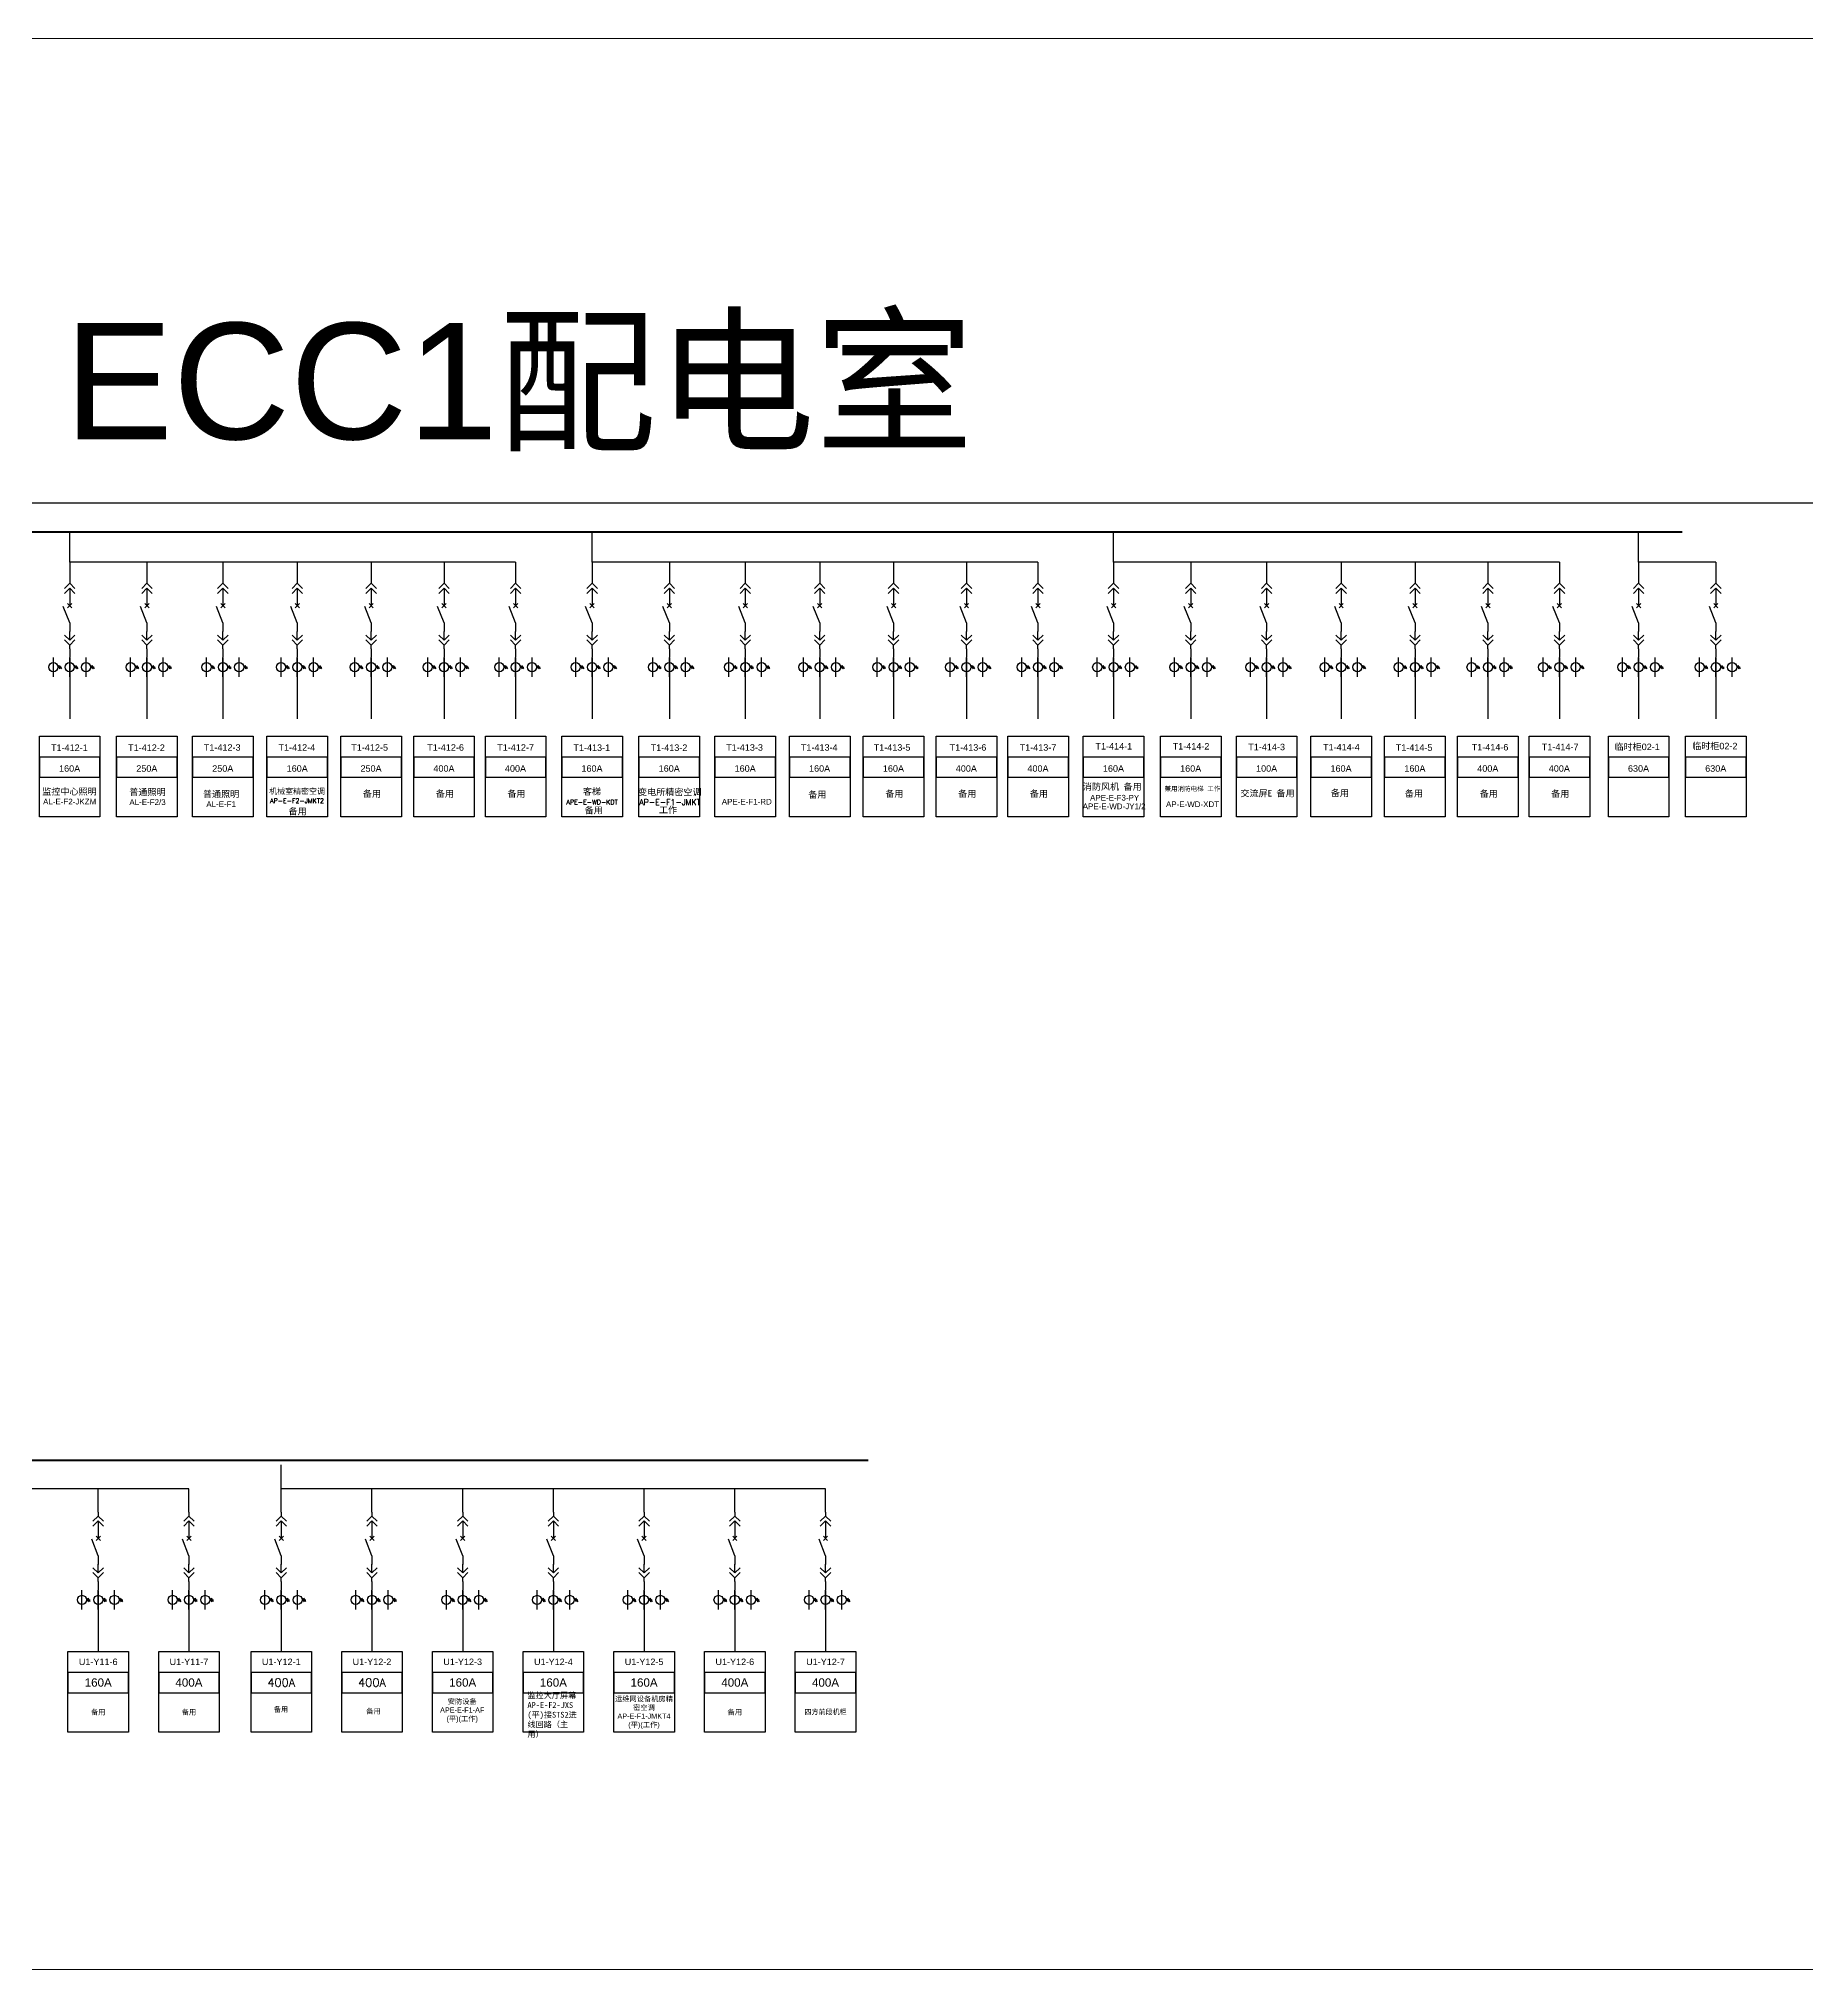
# Model space of a CAD drawing. Header units: millimetres. Extents: x -3460 to -460, y 6070 to 9130.
# Drawn here: x -1862.9 to -1710.9, y 8706.8 to 8872.8 of the extents above; entities that cross this region are included whole.
import ezdxf
from ezdxf.enums import TextEntityAlignment as Align

# ---------------------------------------------------------------- set-up
doc = ezdxf.new("R2010")
doc.units = ezdxf.units.MM
doc.header["$LTSCALE"] = 1000
doc.header["$MEASUREMENT"] = 0
doc.styles.add('_txtstyle_0.45_0_0', font='txt.shx', dxfattribs={"height": 0.4455, "bigfont": 'hztxt.shx'})
doc.styles.add('_txtstyle_0.49_0_0', font='txt.shx', dxfattribs={"height": 0.49005, "bigfont": 'hztxt.shx'})
doc.styles.add('_txtstyle_0.56_0_0', font='simsun.ttc', dxfattribs={"height": 0.556875})
doc.styles.add('_txtstyle_0.71_0_0', font='txt.shx', dxfattribs={"height": 0.7128, "bigfont": 'hztxt.shx'})
doc.styles.get("Standard").update_dxf_attribs({"font": 'arial.ttf'})

# ---------------------------------------------------------------- blocks, each defined once
blk = doc.blocks.new('DYDQAA05')
at = {"color": 0}
blk.add_lwpolyline([(0, 0), (0, -7)], dxfattribs=at)
blk = doc.blocks.new('DYDQAA03')
at = {"color": 0}
for points in [[(0, 0), (0, -1.5)], [(-2.12, -3.62), (0, -1.5)], [(-2.12, -5.62), (0, -3.5)], [(2.12, -3.62), (0, -1.5)], [(2.12, -5.62), (0, -3.5)], [(0, -3.5), (0, -7)]]:
    blk.add_lwpolyline(points, dxfattribs=at)
blk = doc.blocks.new('DYDQAA09')
at = {"color": 0}
blk.add_lwpolyline([(0, 0), (0, -3.5)], dxfattribs=at)
blk.add_lwpolyline([(0, 0), (0, -3.5)], dxfattribs=at)
blk.add_lwpolyline([(0, 0), (0, -3.5)], dxfattribs=at)
blk.add_lwpolyline([(0, 0), (0, -3.5)], dxfattribs=at)
blk.add_lwpolyline([(0, 0), (0, -3.5)], dxfattribs=at)
blk.add_lwpolyline([(0, 0), (0, -3.5)], dxfattribs=at)
blk.add_lwpolyline([(0, 0), (0, -3.5)], dxfattribs=at)
blk.add_lwpolyline([(0, 0), (0, -3.5)], dxfattribs=at)
blk.add_lwpolyline([(0, 0), (0, -3.5)], dxfattribs=at)
blk = doc.blocks.new('DYDQ0201')
at = {"color": 0}
for points in [[(0.86, -0.86), (-0.86, 0.86)], [(-0.86, -0.86), (0.86, 0.86)], [(0, -7), (-2.61, -0.37)]]:
    blk.add_lwpolyline(points, dxfattribs=at)
blk = doc.blocks.new('DYDQAA04')
at = {"color": 0}
for points in [[(0, -3.5), (0, 0)], [(-2.12, -1.38), (0, -3.5)], [(-2.12, -3.38), (0, -5.5)], [(2.12, -1.38), (0, -3.5)], [(2.12, -3.38), (0, -5.5)], [(0, -7), (0, -5.5)]]:
    blk.add_lwpolyline(points, dxfattribs=at)
blk = doc.blocks.new('A$C03DD39B5')
for p, q in [((417, 475), (283, 392)), ((417, 422), (283, 339)), ((350, 333), (350, 467))]:
    blk.add_line(p, q)
blk.add_lwpolyline([(700, 167), (0, 167)])
blk.add_circle((350, 167), 167)

msp = doc.modelspace()

# ---------------------------------------------------------------- linework, layer by layer
at = {"color": 6, "lineweight": 30, "ltscale": 0.005884}
msp.add_line((-1917.74, 8832.91, -4888.34), (-1514.43, 8832.91, -4888.34), dxfattribs=at)
for p, q in [((-1860.22, 8827.79, -6933.23), (-1860.22, 8830.37, -5549.95)), ((-1815.3, 8827.79, -6933.23), (-1815.3, 8830.37, -5549.95)), ((-1770.46, 8827.79, -6933.23), (-1770.46, 8830.37, -5549.95)), ((-1725.31, 8827.79, -7089.6), (-1725.31, 8830.37, -5706.32)), ((-1821.88, 8827.79, -6933.23), (-1860.22, 8827.79, -6933.23)), ((-1776.96, 8827.79, -6933.23), (-1815.3, 8827.79, -6933.23)), ((-1732.12, 8827.79, -6933.23), (-1770.46, 8827.79, -6933.23)), ((-1718.67, 8827.79, -7089.6), (-1725.31, 8827.79, -7089.6)), ((-1860.22, 8819.55, -4732.01), (-1860.22, 8817.91, -4732.01)), ((-1853.58, 8819.55, -4732.01), (-1853.58, 8817.91, -4732.01)), ((-1847.05, 8819.55, -4732.01), (-1847.05, 8817.91, -4732.01)), ((-1840.65, 8819.55, -4732.01), (-1840.65, 8817.91, -4732.01)), ((-1834.3, 8819.55, -4732.01), (-1834.3, 8817.91, -4732.01)), ((-1828.03, 8819.55, -4732.01), (-1828.03, 8817.91, -4732.01)), ((-1821.88, 8819.55, -4732.01), (-1821.88, 8817.91, -4732.01)), ((-1815.3, 8819.55, -4732.01), (-1815.3, 8817.91, -4732.01)), ((-1808.66, 8819.55, -4732.01), (-1808.66, 8817.91, -4732.01)), ((-1802.13, 8819.55, -4732.01), (-1802.13, 8817.91, -4732.01)), ((-1795.73, 8819.55, -4732.01), (-1795.73, 8817.91, -4732.01)), ((-1789.38, 8819.55, -4732.01), (-1789.38, 8817.91, -4732.01)), ((-1783.11, 8819.55, -4732.01), (-1783.11, 8817.91, -4732.01)), ((-1776.96, 8819.55, -4732.01), (-1776.96, 8817.91, -4732.01)), ((-1770.46, 8819.55, -4732.01), (-1770.46, 8817.91, -4732.01)), ((-1763.83, 8819.55, -4732.01), (-1763.83, 8817.91, -4732.01)), ((-1757.3, 8819.55, -4732.01), (-1757.3, 8817.91, -4732.01)), ((-1750.89, 8819.55, -4732.01), (-1750.89, 8817.91, -4732.01)), ((-1744.54, 8819.55, -4732.01), (-1744.54, 8817.91, -4732.01)), ((-1738.27, 8819.55, -4732.01), (-1738.27, 8817.91, -4732.01)), ((-1732.12, 8819.55, -4732.01), (-1732.12, 8817.91, -4732.01)), ((-1725.31, 8819.55, -4888.38), (-1725.31, 8817.91, -4888.38)), ((-1718.67, 8819.55, -4888.38), (-1718.67, 8817.91, -4888.38)), ((-1860.22, 8817.91, -4732.01), (-1860.22, 8814.34, -4732.01)), ((-1853.58, 8817.91, -4732.01), (-1853.58, 8814.34, -4732.01)), ((-1847.05, 8817.91, -4732.01), (-1847.05, 8814.34, -4732.01)), ((-1840.65, 8817.91, -4732.01), (-1840.65, 8814.34, -4732.01)), ((-1834.3, 8817.91, -4732.01), (-1834.3, 8814.34, -4732.01)), ((-1828.03, 8817.91, -4732.01), (-1828.03, 8814.34, -4732.01)), ((-1821.88, 8817.91, -4732.01), (-1821.88, 8814.34, -4732.01)), ((-1815.3, 8817.91, -4732.01), (-1815.3, 8814.34, -4732.01)), ((-1808.66, 8817.91, -4732.01), (-1808.66, 8814.34, -4732.01)), ((-1802.13, 8817.91, -4732.01), (-1802.13, 8814.34, -4732.01)), ((-1795.73, 8817.91, -4732.01), (-1795.73, 8814.34, -4732.01)), ((-1789.38, 8817.91, -4732.01), (-1789.38, 8814.34, -4732.01)), ((-1783.11, 8817.91, -4732.01), (-1783.11, 8814.34, -4732.01)), ((-1776.96, 8817.91, -4732.01), (-1776.96, 8814.34, -4732.01)), ((-1770.46, 8817.91, -4732.01), (-1770.46, 8814.34, -4732.01)), ((-1763.83, 8817.91, -4732.01), (-1763.83, 8814.34, -4732.01)), ((-1757.3, 8817.91, -4732.01), (-1757.3, 8814.34, -4732.01)), ((-1750.89, 8817.91, -4732.01), (-1750.89, 8814.34, -4732.01)), ((-1744.54, 8817.91, -4732.01), (-1744.54, 8814.34, -4732.01)), ((-1738.27, 8817.91, -4732.01), (-1738.27, 8814.34, -4732.01)), ((-1732.12, 8817.91, -4732.01), (-1732.12, 8814.34, -4732.01)), ((-1725.31, 8817.91, -4888.38), (-1725.31, 8814.34, -4888.38)), ((-1718.67, 8817.91, -4888.38), (-1718.67, 8814.34, -4888.38)), ((-1842.03, 8746.11, -4732.01), (-1842.03, 8750.18, -3348.73)), ((-1857.77, 8748.14, -582.17), (-1865.57, 8748.14, -1273.81)), ((-1849.97, 8748.14, 109.47), (-1857.77, 8748.14, -582.17)), ((-1857.77, 8746.11, -582.17), (-1857.77, 8748.14, -582.17)), ((-1849.97, 8746.11, 109.47), (-1849.97, 8748.14, 109.47)), ((-1834.23, 8748.14, -3348.73), (-1842.03, 8748.14, -4040.37)), ((-1826.43, 8748.14, -2657.09), (-1834.23, 8748.14, -3348.73)), ((-1834.23, 8746.11, -3348.73), (-1834.23, 8748.14, -3348.73)), ((-1818.63, 8748.14, -1965.45), (-1826.43, 8748.14, -2657.09)), ((-1826.43, 8746.11, -2657.09), (-1826.43, 8748.14, -2657.09)), ((-1810.83, 8748.14, -1273.81), (-1818.63, 8748.14, -1965.45)), ((-1818.63, 8746.11, -1965.45), (-1818.63, 8748.14, -1965.45)), ((-1803.03, 8748.14, -582.17), (-1810.83, 8748.14, -1273.81)), ((-1810.83, 8746.11, -1273.81), (-1810.83, 8748.14, -1273.81)), ((-1795.23, 8748.14, 109.47), (-1803.03, 8748.14, -582.17)), ((-1803.03, 8746.11, -582.17), (-1803.03, 8748.14, -582.17)), ((-1795.23, 8746.11, 109.47), (-1795.23, 8748.14, 109.47)), ((-1857.77, 8739.36, 1619.06), (-1857.77, 8737.72, 1619.06)), ((-1849.97, 8739.36, 2310.7), (-1849.97, 8737.72, 2310.7)), ((-1842.03, 8739.36, -2530.79), (-1842.03, 8737.72, -2530.79)), ((-1834.23, 8739.36, -1147.51), (-1834.23, 8737.72, -1147.51)), ((-1826.43, 8739.36, -455.87), (-1826.43, 8737.72, -455.87)), ((-1818.63, 8739.36, 235.77), (-1818.63, 8737.72, 235.77)), ((-1810.83, 8739.36, 927.42), (-1810.83, 8737.72, 927.42)), ((-1803.03, 8739.36, 1619.06), (-1803.03, 8737.72, 1619.06)), ((-1795.23, 8739.36, 2310.7), (-1795.23, 8737.72, 2310.7)), ((-1857.77, 8737.72, 1619.06), (-1857.77, 8734.15, 1619.06)), ((-1849.97, 8737.72, 2310.7), (-1849.97, 8734.15, 2310.7)), ((-1842.03, 8737.72, -2530.79), (-1842.03, 8734.15, -2530.79)), ((-1834.23, 8737.72, -1147.51), (-1834.23, 8734.15, -1147.51)), ((-1826.43, 8737.72, -455.87), (-1826.43, 8734.15, -455.87)), ((-1818.63, 8737.72, 235.77), (-1818.63, 8734.15, 235.77)), ((-1810.83, 8737.72, 927.42), (-1810.83, 8734.15, 927.42)), ((-1803.03, 8737.72, 1619.06), (-1803.03, 8734.15, 1619.06)), ((-1795.23, 8737.72, 2310.7), (-1795.23, 8734.15, 2310.7))]:
    msp.add_line(p, q)
at = {"color": 1, "lineweight": 40}
msp.add_line((-1900.75, 8750.6, -3348.73), (-1791.57, 8750.6, -3348.73), dxfattribs=at)
at = {"color": 1, "lineweight": 13, "ltscale": 0.001071}
msp.add_lwpolyline([(-1960.24, 8872.81), (-1467.45, 8872.81), (-1467.45, 8706.81), (-1960.24, 8706.81)], close=True, dxfattribs=at)
at = {"color": 1, "lineweight": 40, "ltscale": 100, "elevation": -5706.32}
msp.add_lwpolyline([(-1721.57, 8830.37), (-1920.9, 8830.37), (-1920.9, 8830.37)], dxfattribs=at)
for points, elevation in [([(-1862.83, 8812.85), (-1857.62, 8812.85), (-1857.62, 8805.9), (-1862.83, 8805.9)], -5549.95), ([(-1856.19, 8812.85), (-1850.98, 8812.85), (-1850.98, 8805.9), (-1856.19, 8805.9)], -5549.95), ([(-1849.66, 8812.85), (-1844.45, 8812.85), (-1844.45, 8805.9), (-1849.66, 8805.9)], -5549.95), ([(-1843.26, 8812.85), (-1838.05, 8812.85), (-1838.05, 8805.9), (-1843.26, 8805.9)], -5549.95), ([(-1836.91, 8812.85), (-1831.7, 8812.85), (-1831.7, 8805.9), (-1836.91, 8805.9)], -5549.95), ([(-1830.64, 8812.85), (-1825.43, 8812.85), (-1825.43, 8805.9), (-1830.64, 8805.9)], -5549.95), ([(-1824.48, 8812.85), (-1819.27, 8812.85), (-1819.27, 8805.9), (-1824.48, 8805.9)], -5549.95), ([(-1817.91, 8812.85), (-1812.7, 8812.85), (-1812.7, 8805.9), (-1817.91, 8805.9)], -5549.95), ([(-1811.27, 8812.85), (-1806.06, 8812.85), (-1806.06, 8805.9), (-1811.27, 8805.9)], -5549.95), ([(-1804.74, 8812.85), (-1799.53, 8812.85), (-1799.53, 8805.9), (-1804.74, 8805.9)], -5549.95), ([(-1798.33, 8812.85), (-1793.12, 8812.85), (-1793.12, 8805.9), (-1798.33, 8805.9)], -5549.95), ([(-1791.98, 8812.85), (-1786.78, 8812.85), (-1786.78, 8805.9), (-1791.98, 8805.9)], -5549.95), ([(-1785.72, 8812.85), (-1780.51, 8812.85), (-1780.51, 8805.9), (-1785.72, 8805.9)], -5549.95), ([(-1779.56, 8812.85), (-1774.35, 8812.85), (-1774.35, 8805.9), (-1779.56, 8805.9)], -5549.95), ([(-1773.07, 8812.85), (-1767.86, 8812.85), (-1767.86, 8805.9), (-1773.07, 8805.9)], -5549.95), ([(-1766.43, 8812.85), (-1761.22, 8812.85), (-1761.22, 8805.9), (-1766.43, 8805.9)], -5549.95), ([(-1759.9, 8812.85), (-1754.69, 8812.85), (-1754.69, 8805.9), (-1759.9, 8805.9)], -5549.95), ([(-1753.5, 8812.85), (-1748.29, 8812.85), (-1748.29, 8805.9), (-1753.5, 8805.9)], -5549.95), ([(-1747.15, 8812.85), (-1741.94, 8812.85), (-1741.94, 8805.9), (-1747.15, 8805.9)], -5549.95), ([(-1740.88, 8812.85), (-1735.67, 8812.85), (-1735.67, 8805.9), (-1740.88, 8805.9)], -5549.95), ([(-1734.72, 8812.85), (-1729.51, 8812.85), (-1729.51, 8805.9), (-1734.72, 8805.9)], -5549.95), ([(-1727.91, 8812.85), (-1722.7, 8812.85), (-1722.7, 8805.9), (-1727.91, 8805.9)], -5706.32), ([(-1721.27, 8812.85), (-1716.06, 8812.85), (-1716.06, 8805.9), (-1721.27, 8805.9)], -5706.32), ([(-1862.83, 8809.3), (-1857.62, 8809.3), (-1857.62, 8811.04), (-1862.83, 8811.04)], -5549.95), ([(-1856.19, 8809.3), (-1850.98, 8809.3), (-1850.98, 8811.04), (-1856.19, 8811.04)], -5549.95), ([(-1849.66, 8809.3), (-1844.45, 8809.3), (-1844.45, 8811.04), (-1849.66, 8811.04)], -5549.95), ([(-1843.26, 8809.3), (-1838.05, 8809.3), (-1838.05, 8811.04), (-1843.26, 8811.04)], -5549.95), ([(-1836.91, 8809.3), (-1831.7, 8809.3), (-1831.7, 8811.04), (-1836.91, 8811.04)], -5549.95), ([(-1830.64, 8809.3), (-1825.43, 8809.3), (-1825.43, 8811.04), (-1830.64, 8811.04)], -5549.95), ([(-1824.48, 8809.3), (-1819.27, 8809.3), (-1819.27, 8811.04), (-1824.48, 8811.04)], -5549.95), ([(-1817.91, 8809.3), (-1812.7, 8809.3), (-1812.7, 8811.04), (-1817.91, 8811.04)], -5549.95), ([(-1811.27, 8809.3), (-1806.06, 8809.3), (-1806.06, 8811.04), (-1811.27, 8811.04)], -5549.95), ([(-1804.74, 8809.3), (-1799.53, 8809.3), (-1799.53, 8811.04), (-1804.74, 8811.04)], -5549.95), ([(-1798.33, 8809.3), (-1793.12, 8809.3), (-1793.12, 8811.04), (-1798.33, 8811.04)], -5549.95), ([(-1791.98, 8809.3), (-1786.78, 8809.3), (-1786.78, 8811.04), (-1791.98, 8811.04)], -5549.95), ([(-1785.72, 8809.3), (-1780.51, 8809.3), (-1780.51, 8811.04), (-1785.72, 8811.04)], -5549.95), ([(-1779.56, 8809.3), (-1774.35, 8809.3), (-1774.35, 8811.04), (-1779.56, 8811.04)], -5549.95), ([(-1773.07, 8809.3), (-1767.86, 8809.3), (-1767.86, 8811.04), (-1773.07, 8811.04)], -5549.95), ([(-1766.43, 8809.3), (-1761.22, 8809.3), (-1761.22, 8811.04), (-1766.43, 8811.04)], -5549.95), ([(-1759.9, 8809.3), (-1754.69, 8809.3), (-1754.69, 8811.04), (-1759.9, 8811.04)], -5549.95), ([(-1753.5, 8809.3), (-1748.29, 8809.3), (-1748.29, 8811.04), (-1753.5, 8811.04)], -5549.95), ([(-1747.15, 8809.3), (-1741.94, 8809.3), (-1741.94, 8811.04), (-1747.15, 8811.04)], -5549.95), ([(-1740.88, 8809.3), (-1735.67, 8809.3), (-1735.67, 8811.04), (-1740.88, 8811.04)], -5549.95), ([(-1734.72, 8809.3), (-1729.51, 8809.3), (-1729.51, 8811.04), (-1734.72, 8811.04)], -5549.95), ([(-1727.91, 8809.3), (-1722.7, 8809.3), (-1722.7, 8811.04), (-1727.91, 8811.04)], -5706.32), ([(-1721.27, 8809.3), (-1716.06, 8809.3), (-1716.06, 8811.04), (-1721.27, 8811.04)], -5706.32), ([(-1860.37, 8734.15), (-1855.16, 8734.15), (-1855.16, 8727.2), (-1860.37, 8727.2)], 1619.06), ([(-1852.57, 8734.15), (-1847.36, 8734.15), (-1847.36, 8727.2), (-1852.57, 8727.2)], 2310.7), ([(-1844.63, 8734.15), (-1839.42, 8734.15), (-1839.42, 8727.2), (-1844.63, 8727.2)], -2530.79), ([(-1836.83, 8734.15), (-1831.63, 8734.15), (-1831.63, 8727.2), (-1836.83, 8727.2)], -1147.51), ([(-1829.03, 8734.15), (-1823.83, 8734.15), (-1823.83, 8727.2), (-1829.03, 8727.2)], -455.87), ([(-1821.24, 8734.15), (-1816.03, 8734.15), (-1816.03, 8727.2), (-1821.24, 8727.2)], 235.77), ([(-1813.44, 8734.15), (-1808.23, 8734.15), (-1808.23, 8727.2), (-1813.44, 8727.2)], 927.42), ([(-1805.64, 8734.15), (-1800.43, 8734.15), (-1800.43, 8727.2), (-1805.64, 8727.2)], 1619.06), ([(-1797.84, 8734.15), (-1792.63, 8734.15), (-1792.63, 8727.2), (-1797.84, 8727.2)], 2310.7), ([(-1860.37, 8730.6), (-1855.16, 8730.6), (-1855.16, 8732.34), (-1860.37, 8732.34)], 1619.06), ([(-1852.57, 8730.6), (-1847.36, 8730.6), (-1847.36, 8732.34), (-1852.57, 8732.34)], 2310.7), ([(-1844.63, 8730.6), (-1839.42, 8730.6), (-1839.42, 8732.34), (-1844.63, 8732.34)], -2530.79), ([(-1836.83, 8730.6), (-1831.63, 8730.6), (-1831.63, 8732.34), (-1836.83, 8732.34)], -1147.51), ([(-1829.03, 8730.6), (-1823.83, 8730.6), (-1823.83, 8732.34), (-1829.03, 8732.34)], -455.87), ([(-1821.24, 8730.6), (-1816.03, 8730.6), (-1816.03, 8732.34), (-1821.24, 8732.34)], 235.77), ([(-1813.44, 8730.6), (-1808.23, 8730.6), (-1808.23, 8732.34), (-1813.44, 8732.34)], 927.42), ([(-1805.64, 8730.6), (-1800.43, 8730.6), (-1800.43, 8732.34), (-1805.64, 8732.34)], 1619.06), ([(-1797.84, 8730.6), (-1792.63, 8730.6), (-1792.63, 8732.34), (-1797.84, 8732.34)], 2310.7)]:
    msp.add_lwpolyline(points, close=True, dxfattribs=dict(elevation=elevation))

# ---------------------------------------------------------------- block references
at = {"xscale": 0.2128962921302706, "yscale": 0.2128962921302706, "zscale": 0.2128962921302706}
for name, p in [('DYDQAA05', (-1860.22, 8827.79, -6933.23)), ('DYDQAA05', (-1853.58, 8827.79, -6933.23)), ('DYDQAA05', (-1847.05, 8827.79, -6933.23)), ('DYDQAA05', (-1840.65, 8827.79, -6933.23)), ('DYDQAA05', (-1834.3, 8827.79, -6933.23)), ('DYDQAA05', (-1828.03, 8827.79, -6933.23)), ('DYDQAA05', (-1821.88, 8827.79, -6933.23)), ('DYDQAA05', (-1815.3, 8827.79, -6933.23)), ('DYDQAA05', (-1808.66, 8827.79, -6933.23)), ('DYDQAA05', (-1802.13, 8827.79, -6933.23)), ('DYDQAA05', (-1795.73, 8827.79, -6933.23)), ('DYDQAA05', (-1789.38, 8827.79, -6933.23)), ('DYDQAA05', (-1783.11, 8827.79, -6933.23)), ('DYDQAA05', (-1776.96, 8827.79, -6933.23)), ('DYDQAA05', (-1770.46, 8827.79, -6933.23)), ('DYDQAA05', (-1763.83, 8827.79, -6933.23)), ('DYDQAA05', (-1757.3, 8827.79, -6933.23)), ('DYDQAA05', (-1750.89, 8827.79, -6933.23)), ('DYDQAA05', (-1744.54, 8827.79, -6933.23)), ('DYDQAA05', (-1738.27, 8827.79, -6933.23)), ('DYDQAA05', (-1732.12, 8827.79, -6933.23)), ('DYDQAA05', (-1725.31, 8827.79, -7089.6)), ('DYDQAA05', (-1718.67, 8827.79, -7089.6)), ('DYDQAA03', (-1860.22, 8826.3, -6933.23)), ('DYDQAA09', (-1860.22, 8824.81, -6933.23)), ('DYDQAA03', (-1853.58, 8826.3, -6933.23)), ('DYDQAA09', (-1853.58, 8824.81, -6933.23)), ('DYDQAA03', (-1847.05, 8826.3, -6933.23)), ('DYDQAA09', (-1847.05, 8824.81, -6933.23)), ('DYDQAA03', (-1840.65, 8826.3, -6933.23)), ('DYDQAA09', (-1840.65, 8824.81, -6933.23)), ('DYDQAA03', (-1834.3, 8826.3, -6933.23)), ('DYDQAA09', (-1834.3, 8824.81, -6933.23)), ('DYDQAA03', (-1828.03, 8826.3, -6933.23)), ('DYDQAA09', (-1828.03, 8824.81, -6933.23)), ('DYDQAA03', (-1821.88, 8826.3, -6933.23)), ('DYDQAA09', (-1821.88, 8824.81, -6933.23)), ('DYDQAA03', (-1815.3, 8826.3, -6933.23)), ('DYDQAA09', (-1815.3, 8824.81, -6933.23)), ('DYDQAA03', (-1808.66, 8826.3, -6933.23)), ('DYDQAA09', (-1808.66, 8824.81, -6933.23)), ('DYDQAA03', (-1802.13, 8826.3, -6933.23)), ('DYDQAA09', (-1802.13, 8824.81, -6933.23)), ('DYDQAA03', (-1795.73, 8826.3, -6933.23)), ('DYDQAA09', (-1795.73, 8824.81, -6933.23)), ('DYDQAA03', (-1789.38, 8826.3, -6933.23)), ('DYDQAA09', (-1789.38, 8824.81, -6933.23)), ('DYDQAA03', (-1783.11, 8826.3, -6933.23)), ('DYDQAA09', (-1783.11, 8824.81, -6933.23)), ('DYDQAA03', (-1776.96, 8826.3, -6933.23)), ('DYDQAA09', (-1776.96, 8824.81, -6933.23)), ('DYDQAA03', (-1770.46, 8826.3, -6933.23)), ('DYDQAA09', (-1770.46, 8824.81, -6933.23)), ('DYDQAA03', (-1763.83, 8826.3, -6933.23)), ('DYDQAA09', (-1763.83, 8824.81, -6933.23)), ('DYDQAA03', (-1757.3, 8826.3, -6933.23)), ('DYDQAA09', (-1757.3, 8824.81, -6933.23)), ('DYDQAA03', (-1750.89, 8826.3, -6933.23)), ('DYDQAA09', (-1750.89, 8824.81, -6933.23)), ('DYDQAA03', (-1744.54, 8826.3, -6933.23)), ('DYDQAA09', (-1744.54, 8824.81, -6933.23)), ('DYDQAA03', (-1738.27, 8826.3, -6933.23)), ('DYDQAA09', (-1738.27, 8824.81, -6933.23)), ('DYDQAA03', (-1732.12, 8826.3, -6933.23)), ('DYDQAA09', (-1732.12, 8824.81, -6933.23)), ('DYDQAA03', (-1725.31, 8826.3, -7089.6)), ('DYDQAA09', (-1725.31, 8824.81, -7089.6)), ('DYDQAA03', (-1718.67, 8826.3, -7089.6)), ('DYDQAA09', (-1718.67, 8824.81, -7089.6)), ('DYDQ0201', (-1860.22, 8824.06, -6933.23)), ('DYDQ0201', (-1853.58, 8824.06, -6933.23)), ('DYDQ0201', (-1847.05, 8824.06, -6933.23)), ('DYDQ0201', (-1840.65, 8824.06, -6933.23)), ('DYDQ0201', (-1834.3, 8824.06, -6933.23)), ('DYDQ0201', (-1828.03, 8824.06, -6933.23)), ('DYDQ0201', (-1821.88, 8824.06, -6933.23)), ('DYDQ0201', (-1815.3, 8824.06, -6933.23)), ('DYDQ0201', (-1808.66, 8824.06, -6933.23)), ('DYDQ0201', (-1802.13, 8824.06, -6933.23)), ('DYDQ0201', (-1795.73, 8824.06, -6933.23)), ('DYDQ0201', (-1789.38, 8824.06, -6933.23)), ('DYDQ0201', (-1783.11, 8824.06, -6933.23)), ('DYDQ0201', (-1776.96, 8824.06, -6933.23)), ('DYDQ0201', (-1770.46, 8824.06, -6933.23)), ('DYDQ0201', (-1763.83, 8824.06, -6933.23)), ('DYDQ0201', (-1757.3, 8824.06, -6933.23)), ('DYDQ0201', (-1750.89, 8824.06, -6933.23)), ('DYDQ0201', (-1744.54, 8824.06, -6933.23)), ('DYDQ0201', (-1738.27, 8824.06, -6933.23)), ('DYDQ0201', (-1732.12, 8824.06, -6933.23)), ('DYDQ0201', (-1725.31, 8824.06, -7089.6)), ('DYDQ0201', (-1718.67, 8824.06, -7089.6)), ('DYDQAA04', (-1860.22, 8821.83, -6933.23)), ('DYDQAA09', (-1860.22, 8822.57, -6933.23)), ('DYDQAA04', (-1853.58, 8821.83, -6933.23)), ('DYDQAA09', (-1853.58, 8822.57, -6933.23)), ('DYDQAA04', (-1847.05, 8821.83, -6933.23)), ('DYDQAA09', (-1847.05, 8822.57, -6933.23)), ('DYDQAA04', (-1840.65, 8821.83, -6933.23)), ('DYDQAA09', (-1840.65, 8822.57, -6933.23)), ('DYDQAA04', (-1834.3, 8821.83, -6933.23)), ('DYDQAA09', (-1834.3, 8822.57, -6933.23)), ('DYDQAA04', (-1828.03, 8821.83, -6933.23)), ('DYDQAA09', (-1828.03, 8822.57, -6933.23)), ('DYDQAA04', (-1821.88, 8821.83, -6933.23)), ('DYDQAA09', (-1821.88, 8822.57, -6933.23)), ('DYDQAA04', (-1815.3, 8821.83, -6933.23)), ('DYDQAA09', (-1815.3, 8822.57, -6933.23)), ('DYDQAA04', (-1808.66, 8821.83, -6933.23)), ('DYDQAA09', (-1808.66, 8822.57, -6933.23)), ('DYDQAA04', (-1802.13, 8821.83, -6933.23)), ('DYDQAA09', (-1802.13, 8822.57, -6933.23)), ('DYDQAA04', (-1795.73, 8821.83, -6933.23)), ('DYDQAA09', (-1795.73, 8822.57, -6933.23)), ('DYDQAA04', (-1789.38, 8821.83, -6933.23)), ('DYDQAA09', (-1789.38, 8822.57, -6933.23)), ('DYDQAA04', (-1783.11, 8821.83, -6933.23)), ('DYDQAA09', (-1783.11, 8822.57, -6933.23)), ('DYDQAA04', (-1776.96, 8821.83, -6933.23)), ('DYDQAA09', (-1776.96, 8822.57, -6933.23)), ('DYDQAA04', (-1770.46, 8821.83, -6933.23)), ('DYDQAA09', (-1770.46, 8822.57, -6933.23)), ('DYDQAA04', (-1763.83, 8821.83, -6933.23)), ('DYDQAA09', (-1763.83, 8822.57, -6933.23)), ('DYDQAA04', (-1757.3, 8821.83, -6933.23)), ('DYDQAA09', (-1757.3, 8822.57, -6933.23)), ('DYDQAA04', (-1750.89, 8821.83, -6933.23)), ('DYDQAA09', (-1750.89, 8822.57, -6933.23)), ('DYDQAA04', (-1744.54, 8821.83, -6933.23)), ('DYDQAA09', (-1744.54, 8822.57, -6933.23)), ('DYDQAA04', (-1738.27, 8821.83, -6933.23)), ('DYDQAA09', (-1738.27, 8822.57, -6933.23)), ('DYDQAA04', (-1732.12, 8821.83, -6933.23)), ('DYDQAA09', (-1732.12, 8822.57, -6933.23)), ('DYDQAA04', (-1725.31, 8821.83, -7089.6)), ('DYDQAA09', (-1725.31, 8822.57, -7089.6)), ('DYDQAA04', (-1718.67, 8821.83, -7089.6)), ('DYDQAA09', (-1718.67, 8822.57, -7089.6)), ('DYDQAA09', (-1860.22, 8820.34, -6933.23)), ('DYDQAA09', (-1853.58, 8820.34, -6933.23)), ('DYDQAA09', (-1847.05, 8820.34, -6933.23)), ('DYDQAA09', (-1840.65, 8820.34, -6933.23)), ('DYDQAA09', (-1834.3, 8820.34, -6933.23)), ('DYDQAA09', (-1828.03, 8820.34, -6933.23)), ('DYDQAA09', (-1821.88, 8820.34, -6933.23)), ('DYDQAA09', (-1815.3, 8820.34, -6933.23)), ('DYDQAA09', (-1808.66, 8820.34, -6933.23)), ('DYDQAA09', (-1802.13, 8820.34, -6933.23)), ('DYDQAA09', (-1795.73, 8820.34, -6933.23)), ('DYDQAA09', (-1789.38, 8820.34, -6933.23)), ('DYDQAA09', (-1783.11, 8820.34, -6933.23)), ('DYDQAA09', (-1776.96, 8820.34, -6933.23)), ('DYDQAA09', (-1770.46, 8820.34, -6933.23)), ('DYDQAA09', (-1763.83, 8820.34, -6933.23)), ('DYDQAA09', (-1757.3, 8820.34, -6933.23)), ('DYDQAA09', (-1750.89, 8820.34, -6933.23)), ('DYDQAA09', (-1744.54, 8820.34, -6933.23)), ('DYDQAA09', (-1738.27, 8820.34, -6933.23)), ('DYDQAA09', (-1732.12, 8820.34, -6933.23)), ('DYDQAA09', (-1725.31, 8820.34, -7089.6)), ('DYDQAA09', (-1718.67, 8820.34, -7089.6)), ('DYDQAA03', (-1857.77, 8746.11, -582.17)), ('DYDQAA03', (-1849.97, 8746.11, 109.47)), ('DYDQAA03', (-1842.03, 8746.11, -4732.01)), ('DYDQAA03', (-1834.23, 8746.11, -3348.73)), ('DYDQAA03', (-1826.43, 8746.11, -2657.09)), ('DYDQAA03', (-1818.63, 8746.11, -1965.45)), ('DYDQAA03', (-1810.83, 8746.11, -1273.81)), ('DYDQAA03', (-1803.03, 8746.11, -582.17)), ('DYDQAA03', (-1795.23, 8746.11, 109.47)), ('DYDQ0201', (-1857.77, 8743.87, -582.17)), ('DYDQAA09', (-1857.77, 8744.62, -582.17)), ('DYDQ0201', (-1849.97, 8743.87, 109.47)), ('DYDQAA09', (-1849.97, 8744.62, 109.47)), ('DYDQ0201', (-1842.03, 8743.87, -4732.01)), ('DYDQAA09', (-1842.03, 8744.62, -4732.01)), ('DYDQ0201', (-1834.23, 8743.87, -3348.73)), ('DYDQAA09', (-1834.23, 8744.62, -3348.73)), ('DYDQ0201', (-1826.43, 8743.87, -2657.09)), ('DYDQAA09', (-1826.43, 8744.62, -2657.09)), ('DYDQ0201', (-1818.63, 8743.87, -1965.45)), ('DYDQAA09', (-1818.63, 8744.62, -1965.45)), ('DYDQ0201', (-1810.83, 8743.87, -1273.81)), ('DYDQAA09', (-1810.83, 8744.62, -1273.81)), ('DYDQ0201', (-1803.03, 8743.87, -582.17)), ('DYDQAA09', (-1803.03, 8744.62, -582.17)), ('DYDQ0201', (-1795.23, 8743.87, 109.47)), ('DYDQAA09', (-1795.23, 8744.62, 109.47)), ('DYDQAA09', (-1857.77, 8742.38, -582.17)), ('DYDQAA09', (-1849.97, 8742.38, 109.47)), ('DYDQAA09', (-1842.03, 8742.38, -4732.01)), ('DYDQAA09', (-1834.23, 8742.38, -3348.73)), ('DYDQAA09', (-1826.43, 8742.38, -2657.09)), ('DYDQAA09', (-1818.63, 8742.38, -1965.45)), ('DYDQAA09', (-1810.83, 8742.38, -1273.81)), ('DYDQAA09', (-1803.03, 8742.38, -582.17)), ('DYDQAA09', (-1795.23, 8742.38, 109.47)), ('DYDQAA04', (-1857.77, 8741.64, -582.17)), ('DYDQAA09', (-1857.77, 8740.15, -582.17)), ('DYDQAA04', (-1849.97, 8741.64, 109.47)), ('DYDQAA09', (-1849.97, 8740.15, 109.47)), ('DYDQAA04', (-1842.03, 8741.64, -4732.01)), ('DYDQAA09', (-1842.03, 8740.15, -4732.01)), ('DYDQAA04', (-1834.23, 8741.64, -3348.73)), ('DYDQAA09', (-1834.23, 8740.15, -3348.73)), ('DYDQAA04', (-1826.43, 8741.64, -2657.09)), ('DYDQAA09', (-1826.43, 8740.15, -2657.09)), ('DYDQAA04', (-1818.63, 8741.64, -1965.45)), ('DYDQAA09', (-1818.63, 8740.15, -1965.45)), ('DYDQAA04', (-1810.83, 8741.64, -1273.81)), ('DYDQAA09', (-1810.83, 8740.15, -1273.81)), ('DYDQAA04', (-1803.03, 8741.64, -582.17)), ('DYDQAA09', (-1803.03, 8740.15, -582.17)), ('DYDQAA04', (-1795.23, 8741.64, 109.47)), ('DYDQAA09', (-1795.23, 8740.15, 109.47))]:
    msp.add_blockref(name, p, dxfattribs=at)
at = {"linetype": 'Continuous', "xscale": 0.00233888397733859, "yscale": 0.00233888397733859, "zscale": 0.00233888397733859, "rotation": 270}
for p in [(-1862.02, 8819.59, -4732.01), (-1860.61, 8819.59, -4732.01), (-1859.21, 8819.59, -4732.01), (-1855.38, 8819.59, -4732.01), (-1853.97, 8819.59, -4732.01), (-1852.57, 8819.59, -4732.01), (-1848.85, 8819.59, -4732.01), (-1847.44, 8819.59, -4732.01), (-1846.04, 8819.59, -4732.01), (-1842.44, 8819.59, -4732.01), (-1841.04, 8819.59, -4732.01), (-1839.64, 8819.59, -4732.01), (-1836.1, 8819.59, -4732.01), (-1834.69, 8819.59, -4732.01), (-1833.29, 8819.59, -4732.01), (-1829.83, 8819.59, -4732.01), (-1828.42, 8819.59, -4732.01), (-1827.02, 8819.59, -4732.01), (-1823.67, 8819.59, -4732.01), (-1822.27, 8819.59, -4732.01), (-1820.86, 8819.59, -4732.01), (-1817.1, 8819.59, -4732.01), (-1815.69, 8819.59, -4732.01), (-1814.29, 8819.59, -4732.01), (-1810.46, 8819.59, -4732.01), (-1809.05, 8819.59, -4732.01), (-1807.65, 8819.59, -4732.01), (-1803.93, 8819.59, -4732.01), (-1802.52, 8819.59, -4732.01), (-1801.12, 8819.59, -4732.01), (-1797.52, 8819.59, -4732.01), (-1796.12, 8819.59, -4732.01), (-1794.72, 8819.59, -4732.01), (-1791.17, 8819.59, -4732.01), (-1789.77, 8819.59, -4732.01), (-1788.37, 8819.59, -4732.01), (-1784.91, 8819.59, -4732.01), (-1783.5, 8819.59, -4732.01), (-1782.1, 8819.59, -4732.01), (-1778.75, 8819.59, -4732.01), (-1777.35, 8819.59, -4732.01), (-1775.94, 8819.59, -4732.01), (-1772.26, 8819.59, -4732.01), (-1770.85, 8819.59, -4732.01), (-1769.45, 8819.59, -4732.01), (-1765.62, 8819.59, -4732.01), (-1764.22, 8819.59, -4732.01), (-1762.81, 8819.59, -4732.01), (-1759.09, 8819.59, -4732.01), (-1757.69, 8819.59, -4732.01), (-1756.28, 8819.59, -4732.01), (-1752.69, 8819.59, -4732.01), (-1751.28, 8819.59, -4732.01), (-1749.88, 8819.59, -4732.01), (-1746.34, 8819.59, -4732.01), (-1744.93, 8819.59, -4732.01), (-1743.53, 8819.59, -4732.01), (-1740.07, 8819.59, -4732.01), (-1738.66, 8819.59, -4732.01), (-1737.26, 8819.59, -4732.01), (-1733.91, 8819.59, -4732.01), (-1732.51, 8819.59, -4732.01), (-1731.11, 8819.59, -4732.01), (-1727.1, 8819.59, -4888.38), (-1725.7, 8819.59, -4888.38), (-1724.29, 8819.59, -4888.38), (-1720.46, 8819.59, -4888.38), (-1719.06, 8819.59, -4888.38), (-1717.66, 8819.59, -4888.38), (-1859.56, 8739.4, 1619.06), (-1858.16, 8739.4, 1619.06), (-1856.76, 8739.4, 1619.06), (-1851.76, 8739.4, 2310.7), (-1850.36, 8739.4, 2310.7), (-1848.96, 8739.4, 2310.7), (-1843.82, 8739.4, -2530.79), (-1842.42, 8739.4, -2530.79), (-1841.02, 8739.4, -2530.79), (-1836.02, 8739.4, -1147.51), (-1834.62, 8739.4, -1147.51), (-1833.22, 8739.4, -1147.51), (-1828.22, 8739.4, -455.87), (-1826.82, 8739.4, -455.87), (-1825.42, 8739.4, -455.87), (-1820.42, 8739.4, 235.77), (-1819.02, 8739.4, 235.77), (-1817.62, 8739.4, 235.77), (-1812.62, 8739.4, 927.42), (-1811.22, 8739.4, 927.42), (-1809.82, 8739.4, 927.42), (-1804.82, 8739.4, 1619.06), (-1803.42, 8739.4, 1619.06), (-1802.02, 8739.4, 1619.06), (-1797.03, 8739.4, 2310.7), (-1795.62, 8739.4, 2310.7), (-1794.22, 8739.4, 2310.7)]:
    msp.add_blockref('A$C03DD39B5', p, dxfattribs=at)

# ---------------------------------------------------------------- texts
at = {"lineweight": 0}
for s, height, p in [('T1-412-1', 0.557, (-1860.25, 8811.57, -6933.23)), ('T1-412-2', 0.557, (-1853.62, 8811.57, -6933.23)), ('T1-412-3', 0.557, (-1847.11, 8811.59, -6806.93)), ('T1-412-4', 0.557, (-1840.69, 8811.59, -6806.93)), ('T1-412-5', 0.557, (-1834.43, 8811.59, -6806.93)), ('T1-412-6', 0.557, (-1827.9, 8811.59, -6806.93)), ('T1-412-7', 0.557, (-1821.88, 8811.59, -6806.93)), ('T1-413-1', 0.557, (-1815.33, 8811.57, -6933.23)), ('T1-413-2', 0.557, (-1808.69, 8811.57, -6933.23)), ('T1-413-3', 0.557, (-1802.19, 8811.59, -6806.93)), ('T1-413-4', 0.557, (-1795.77, 8811.59, -6806.93)), ('T1-413-5', 0.557, (-1789.51, 8811.59, -6806.93)), ('T1-413-6', 0.557, (-1782.98, 8811.59, -6806.93)), ('T1-413-7', 0.557, (-1776.96, 8811.59, -6806.93)), ('T1-414-1', 0.557, (-1770.44, 8811.69, -6933.23)), ('T1-414-2', 0.557, (-1763.8, 8811.69, -6933.23)), ('T1-414-3', 0.557, (-1757.3, 8811.63, -6806.93)), ('T1-414-4', 0.557, (-1750.87, 8811.61, -6806.93)), ('T1-414-5', 0.557, (-1744.62, 8811.58, -6806.93)), ('T1-414-6', 0.557, (-1738.09, 8811.61, -6806.93)), ('T1-414-7', 0.557, (-1732.06, 8811.63, -6806.93)), ('临时柜02-1', 0.557, (-1725.44, 8811.64)), ('临时柜02-2', 0.557, (-1718.76, 8811.71)), ('160A', 0.557, (-1860.23, 8809.78, -6933.23)), ('250A', 0.557, (-1853.59, 8809.78, -6933.23)), ('250A', 0.557, (-1847.06, 8809.78, -6933.23)), ('160A', 0.557, (-1840.66, 8809.78, -6933.23)), ('250A', 0.557, (-1834.31, 8809.78, -6933.23)), ('400A', 0.557, (-1828.04, 8809.78, -6933.23)), ('400A', 0.557, (-1821.89, 8809.78, -6933.23)), ('160A', 0.557, (-1815.31, 8809.78, -6933.23)), ('160A', 0.557, (-1808.67, 8809.78, -6933.23)), ('160A', 0.557, (-1802.14, 8809.78, -6933.23)), ('160A', 0.557, (-1795.74, 8809.78, -6933.23)), ('160A', 0.557, (-1789.39, 8809.78, -6933.23)), ('400A', 0.557, (-1783.12, 8809.78, -6933.23)), ('400A', 0.557, (-1776.96, 8809.78, -6933.23)), ('160A', 0.557, (-1770.47, 8809.78, -6933.23)), ('160A', 0.557, (-1763.83, 8809.78, -6933.23)), ('100A', 0.557, (-1757.3, 8809.78, -6933.23)), ('160A', 0.557, (-1750.9, 8809.78, -6933.23)), ('160A', 0.557, (-1744.55, 8809.78, -6933.23)), ('400A', 0.557, (-1738.28, 8809.78, -6933.23)), ('400A', 0.557, (-1732.13, 8809.78, -6933.23)), ('630A', 0.557, (-1725.32, 8809.78, -7089.6)), ('630A', 0.557, (-1718.68, 8809.78, -7089.6)), ('监控中心照明', 0.557, (-1860.24, 8807.8, -6806.93)), ('普通照明', 0.557, (-1853.54, 8807.75, -6806.93)), ('普通照明', 0.557, (-1847.21, 8807.58, -6806.93)), ('机械室精密空调', 0.49, (-1840.67, 8807.86, -6680.63)), ('备用', 0.557, (-1834.23, 8807.61, -6933.23)), ('备用', 0.557, (-1827.96, 8807.61, -6933.23)), ('备用', 0.557, (-1821.81, 8807.61, -6933.23)), ('客梯', 0.557, (-1815.32, 8807.8, -6806.93)), ('变电所精密空调', 0.557, (-1808.62, 8807.75, -6806.93)), ('备用', 0.557, (-1795.93, 8807.54, -6933.23)), ('备用', 0.557, (-1789.31, 8807.61, -6933.23)), ('备用', 0.557, (-1783.04, 8807.61, -6933.23)), ('备用', 0.557, (-1776.88, 8807.61, -6933.23)), ('备用', 0.557, (-1751, 8807.67)), ('备用', 0.557, (-1744.63, 8807.63)), ('备用', 0.557, (-1738.2, 8807.61, -6933.23)), ('备用', 0.557, (-1732.05, 8807.61, -6933.23)), ('AL-E-F2-JKZM', 0.4901, (-1860.23, 8806.97, -6806.93)), ('AL-E-F2/3', 0.49, (-1853.53, 8806.92, -6806.93)), ('AL-E-F1', 0.49, (-1847.2, 8806.75, -6806.93)), ('备用', 0.557, (-1840.62, 8806.09, -6933.23)), ('备用', 0.557, (-1815.16, 8806.19, -6933.23)), ('工作', 0.557, (-1808.77, 8806.22, -6933.23)), ('APE-E-F1-RD', 0.4901, (-1802, 8806.96, -6806.93)), ('APE-E-WD-JY1/2', 0.4901, (-1770.41, 8806.56, -6963.3)), ('APE-E-F3-PY', 0.4901, (-1770.37, 8807.3, -6963.3)), ('AP-E-WD-XDT', 0.4901, (-1763.67, 8806.74, -6963.3))]:
    msp.add_text(s, height=height, dxfattribs=at).set_placement(p, align=Align.CENTER)
for s, height, style, p in [('消防风机 备用', 0.557, '_txtstyle_0.56_0_0', (-1770.57, 8808.22, -6963.3)), ('兼用消防电梯 工作', 0.4, '_txtstyle_0.56_0_0', (-1763.68, 8808.12, -6963.3)), ('交流屏E 备用', 0.557, '_txtstyle_0.56_0_0', (-1757.22, 8807.65, -6963.3)), ('AP-E-F2-JMKT2', 0.4, '_txtstyle_0.49_0_0', (-1840.68, 8807.09, -6680.63)), ('APE-E-WD-KDT', 0.4, '_txtstyle_0.49_0_0', (-1815.31, 8806.97, -6806.93)), ('AP-E-F1-JMKT', 0.4901, '_txtstyle_0.49_0_0', (-1808.61, 8806.92, -6806.93))]:
    msp.add_text(s, height=height, dxfattribs=dict(at, style=style)).set_placement(p, align=Align.CENTER)
at = {"color": 0, "insert": (-1860.67, 8848.37, -3096.13), "char_height": 10, "attachment_point": 1}
msp.add_mtext('ECC1配电室', dxfattribs=at)
for s, insert, char_height, width, attachment_point in [('U1-Y11-6', (-1857.77, 8733.25, 7939.08), 0.557, 5.2091, 5), ('U1-Y11-7', (-1849.97, 8733.25, 8630.72), 0.557, 5.2091, 5), ('U1-Y12-1', (-1842.03, 8733.25, 3789.23), 0.557, 5.2091, 5), ('U1-Y12-2', (-1834.23, 8733.25, 5172.51), 0.557, 5.2091, 5), ('U1-Y12-3', (-1826.43, 8733.25, 5864.15), 0.557, 5.2091, 5), ('U1-Y12-4', (-1818.63, 8733.25, 6555.8), 0.557, 5.2091, 5), ('U1-Y12-5', (-1810.83, 8733.25, 7247.44), 0.557, 5.2091, 5), ('U1-Y12-6', (-1803.03, 8733.25, 7939.08), 0.557, 5.2091, 5), ('U1-Y12-7', (-1795.23, 8733.25, 8630.72), 0.557, 5.2091, 5), ('160A', (-1857.77, 8731.47, 6554.33), 0.713, 5.2091, 5), ('400A', (-1849.97, 8731.47, 7245.97), 0.713, 5.2091, 5), ('160A', (-1826.43, 8731.47, 4479.41), 0.713, 5.2091, 5), ('160A', (-1818.63, 8731.47, 5171.05), 0.713, 5.2091, 5), ('160A', (-1810.83, 8731.47, 5862.69), 0.713, 5.2091, 5), ('400A', (-1803.03, 8731.47, 6554.33), 0.713, 5.2091, 5), ('400A', (-1795.23, 8731.47, 7245.97), 0.713, 5.2091, 5), ('{\\f宋体|b0|i0|c134|p2;监控大厅屏幕\\PAP-E-F2-JXS\\P(平)接STS2进线回路（主用）\\P}', (-1820.86, 8730.62), 0.5, 4.6401, 1), ('运维网设备机房精\\P密空调\\PAP-E-F1-JMKT4\\P(平)(工作)', (-1810.84, 8728.89, 1995.52), 0.4455, 5.2091, 5), ('备用', (-1857.77, 8728.9, 4070.44), 0.446, 5.2091, 5), ('备用', (-1849.97, 8728.9, 4762.08), 0.446, 5.2091, 5), ('备用', (-1842.06, 8729.14, 2687.16), 0.446, 5.2091, 5), ('备用', (-1834.1, 8728.98, 3378.8), 0.446, 5.2091, 5), ('备用', (-1803.03, 8728.9, 4070.44), 0.446, 5.2091, 5)]:
    msp.add_mtext(s, dxfattribs=dict(insert=insert, char_height=char_height, width=width, attachment_point=attachment_point))
at = {"char_height": 0.713, "width": 5.2091, "attachment_point": 5, "style": '_txtstyle_0.71_0_0'}
for insert in [(-1842.03, 8731.47, 2404.49), (-1834.23, 8731.47, 3787.77)]:
    msp.add_mtext('400A', dxfattribs=dict(at, insert=insert))
at = {"color": 20, "true_color": 0xef4810, "insert": (-1826.47, 8729.04, -79.4), "char_height": 0.4455, "width": 5.2091, "attachment_point": 5}
msp.add_mtext('安防设备\\PAPE-E-F1-AF\\P(平)(工作)', dxfattribs=at)
at = {"color": 20, "true_color": 0xef4810, "insert": (-1795.23, 8728.9, 4762.08), "char_height": 0.446, "width": 5.2091, "attachment_point": 5, "style": '_txtstyle_0.45_0_0'}
msp.add_mtext('四方前段机柜', dxfattribs=at)

doc.saveas('drawing.dxf')
